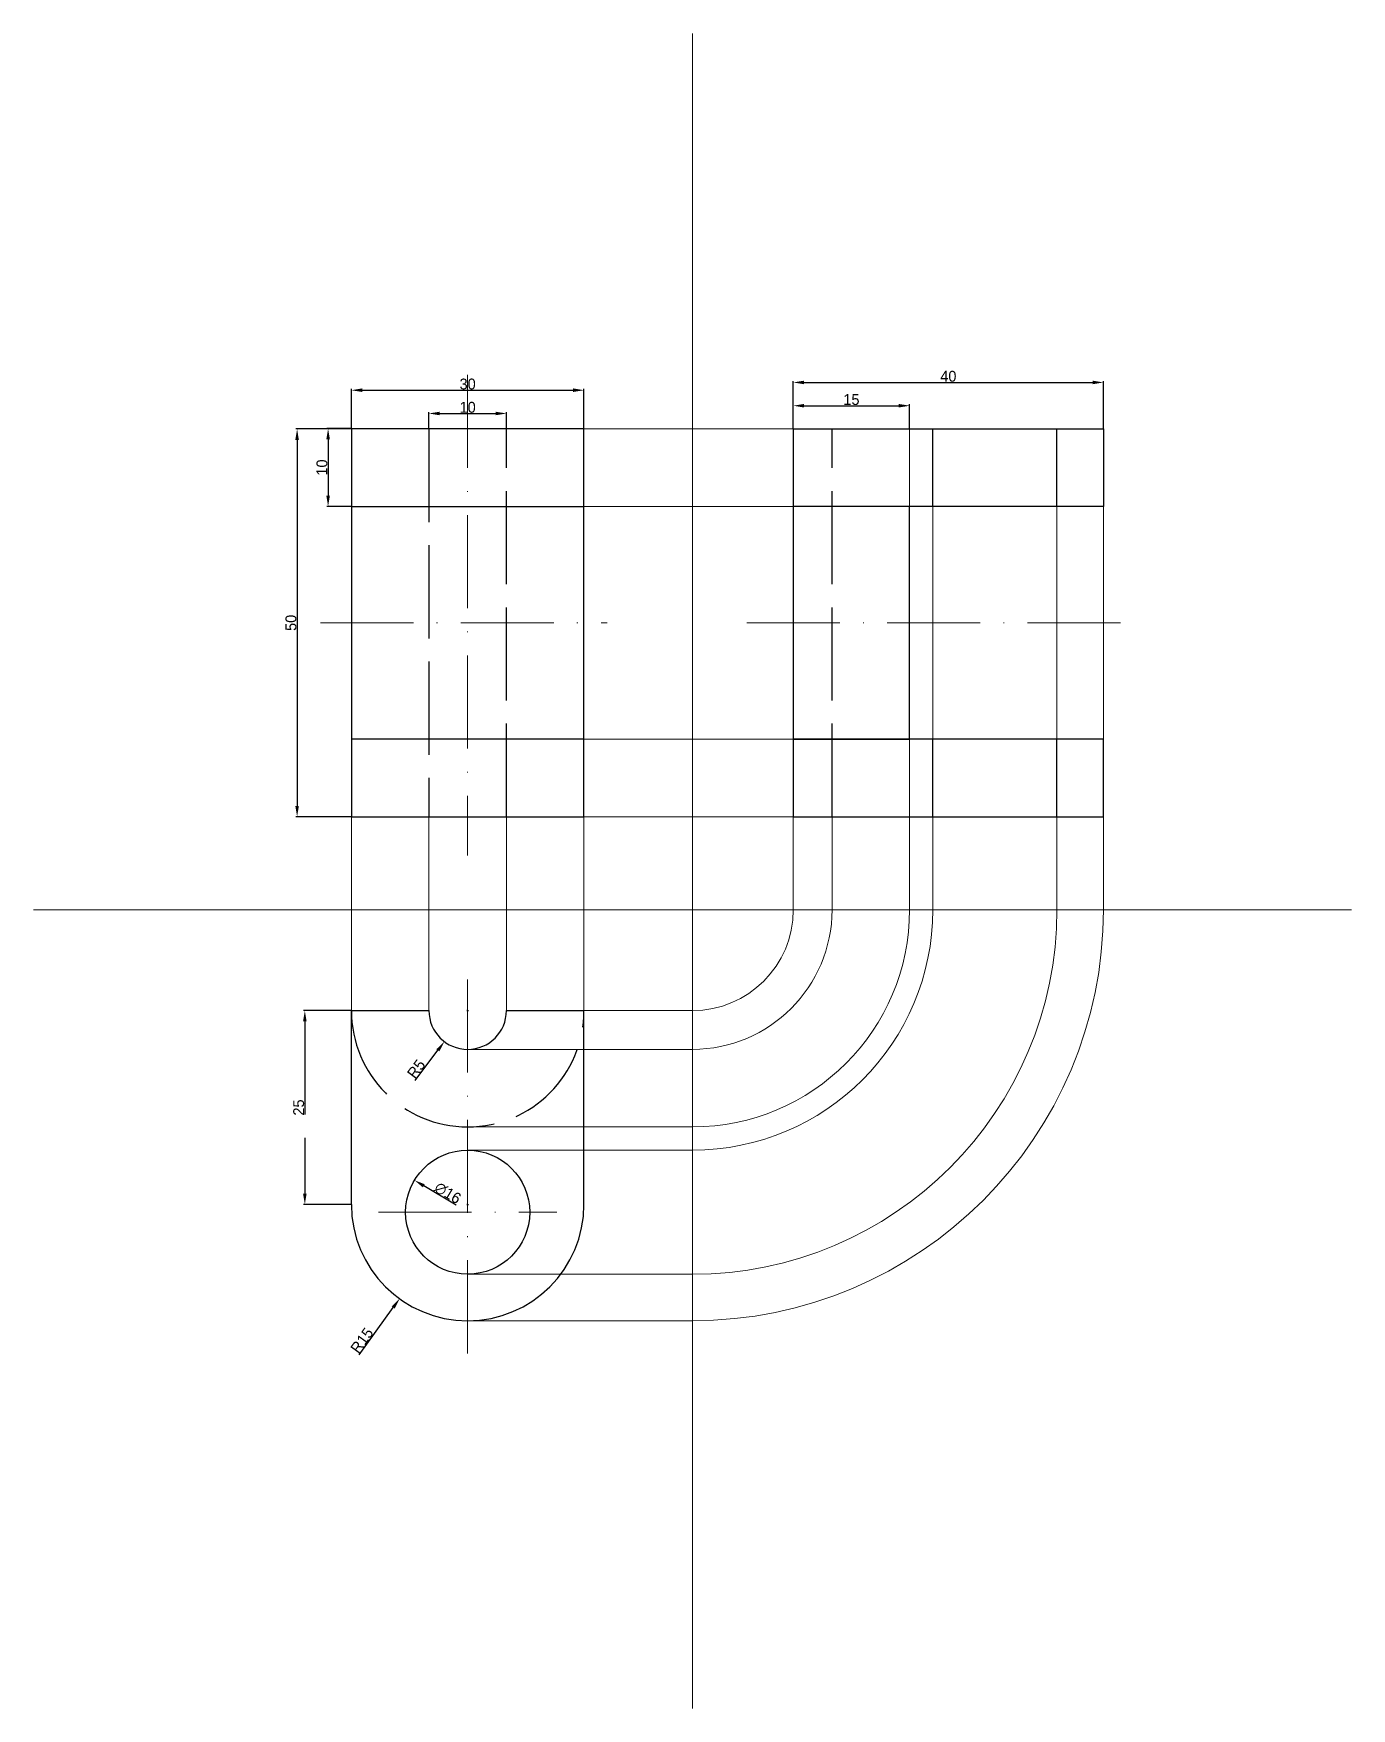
# Model space of a CAD drawing. Header units: inches. Extents: x 10 to 180, y 10 to 226.
import ezdxf

# ---------------------------------------------------------------- set-up
doc = ezdxf.new("R2010")
doc.units = ezdxf.units.IN
doc.header["$MEASUREMENT"] = 0
doc.linetypes.add('ACAD_ISO02W100', pattern=[15, 12, -3])
doc.linetypes.add('ACAD_ISO10W100', pattern=[18, 12, -3, 0, -3])
for name, color, linetype, lineweight, true_color in [('bridovi', 7, 'Continuous', 30, 0x000000), ('kote', 7, 'ACAD_ISO02W100', 15, 0x000000), ('nev-brid', 7, 'ACAD_ISO02W100', 30, 0x000000)]:
    doc.layers.add(name, color=color, linetype=linetype, lineweight=lineweight, true_color=true_color)
doc.layers.add('pom', color=3, linetype='Continuous', lineweight=15)
doc.layers.add('simetrale', color=10, linetype='ACAD_ISO10W100', lineweight=15)
doc.dimstyles.get("Standard").update_dxf_attribs({"dimtxt": 1.4, "dimasz": 1.4, "dimexe": 0.18, "dimexo": 0.0625, "dimgap": 0.09, "dimtad": 1, "dimdec": 0, "dimzin": 0, "dimdsep": 46, "dimtxsty": 'Standard', "dimcen": 0.09, "dimadec": 0, "dimazin": 0, "dimtfac": 1, "dimtdec": 0, "dimtofl": 0, "dimtmove": 0, "dimatfit": 3, "dimfxl": 1, "dimtolj": 1, "dimtzin": 0, "dimarcsym": 0})

# ---------------------------------------------------------------- blocks, each defined once
blk = doc.blocks.new('*D0')
at = {"layer": 'Defpoints', "color": 0}
for p in [(61, 175), (71, 177), (71, 175)]:
    blk.add_point(p, dxfattribs=at)
at = {"layer": 'kote', "color": 0, "lineweight": -2}
for p, q in [((61, 175.06), (61, 177.18)), ((71, 175.06), (71, 177.18)), ((62.4, 177), (69.6, 177))]:
    blk.add_line(p, q, dxfattribs=at)
at = {"layer": 'kote', "color": 0}
for points in [[(62.4, 177.23), (62.4, 176.77), (61, 177)], [(69.6, 177.23), (69.6, 176.77), (71, 177)]]:
    blk.add_solid(points, dxfattribs=at)
at = {"layer": 'kote', "color": 0, "insert": (66, 177.79), "char_height": 1.4, "attachment_point": 5}
blk.add_mtext('\\A1;10', dxfattribs=at)
blk = doc.blocks.new('*D1')
at = {"layer": 'Defpoints', "color": 0, "linetype": 'Continuous'}
for p in [(81, 180), (51, 175), (81, 175)]:
    blk.add_point(p, dxfattribs=at)
at = {"layer": 'kote', "color": 0, "linetype": 'Continuous', "lineweight": -2}
for p, q in [((51, 175.06), (51, 180.18)), ((52.4, 180), (79.6, 180)), ((81, 175.06), (81, 180.18))]:
    blk.add_line(p, q, dxfattribs=at)
at = {"layer": 'kote', "color": 0, "linetype": 'Continuous'}
for points in [[(52.4, 180.23), (52.4, 179.77), (51, 180)], [(79.6, 180.23), (79.6, 179.77), (81, 180)]]:
    blk.add_solid(points, dxfattribs=at)
at = {"layer": 'kote', "color": 0, "linetype": 'Continuous', "lineweight": 15, "insert": (66, 180.79), "char_height": 1.4, "attachment_point": 5}
blk.add_mtext('\\A1;30', dxfattribs=at)
blk = doc.blocks.new('*D2')
at = {"layer": 'Defpoints', "color": 0, "linetype": 'Continuous'}
for p in [(51, 175.06), (48, 165), (51, 165)]:
    blk.add_point(p, dxfattribs=at)
at = {"layer": 'kote', "color": 0, "linetype": 'Continuous', "lineweight": -2}
for p, q in [((50.94, 175.06), (47.82, 175.06)), ((48, 173.66), (48, 166.4)), ((50.94, 165), (47.82, 165))]:
    blk.add_line(p, q, dxfattribs=at)
at = {"layer": 'kote', "color": 0, "linetype": 'Continuous'}
for points in [[(47.77, 173.66), (48.23, 173.66), (48, 175.06)], [(47.77, 166.4), (48.23, 166.4), (48, 165)]]:
    blk.add_solid(points, dxfattribs=at)
at = {"layer": 'kote', "color": 0, "linetype": 'Continuous', "lineweight": 15, "insert": (47.21, 170.03), "char_height": 1.4, "attachment_point": 5, "rotation": 90}
blk.add_mtext('\\A1;10', dxfattribs=at)
blk = doc.blocks.new('*D3')
at = {"layer": 'Defpoints', "color": 0, "linetype": 'Continuous'}
for p in [(51, 175), (44, 125), (51, 125)]:
    blk.add_point(p, dxfattribs=at)
at = {"layer": 'kote', "color": 0, "linetype": 'Continuous', "lineweight": -2}
for p, q in [((50.94, 175), (43.82, 175)), ((44, 173.6), (44, 126.4)), ((50.94, 125), (43.82, 125))]:
    blk.add_line(p, q, dxfattribs=at)
at = {"layer": 'kote', "color": 0, "linetype": 'Continuous'}
for points in [[(43.77, 173.6), (44.23, 173.6), (44, 175)], [(43.77, 126.4), (44.23, 126.4), (44, 125)]]:
    blk.add_solid(points, dxfattribs=at)
at = {"layer": 'kote', "color": 0, "linetype": 'Continuous', "lineweight": 15, "insert": (43.21, 150), "char_height": 1.4, "attachment_point": 5, "rotation": 90}
blk.add_mtext('\\A1;50', dxfattribs=at)
blk = doc.blocks.new('*D5')
at = {"layer": 'Defpoints', "color": 0, "linetype": 'Continuous'}
for p in [(66, 100), (63, 96)]:
    blk.add_point(p, dxfattribs=at)
at = {"layer": 'kote', "color": 0, "linetype": 'Continuous', "lineweight": -2}
for p, q in [((65.91, 100), (66.09, 100)), ((66, 99.91), (66, 100.09)), ((59.25, 90.99), (62.16, 94.88))]:
    blk.add_line(p, q, dxfattribs=at)
at = {"layer": 'kote', "color": 0, "linetype": 'Continuous'}
blk.add_solid([(61.97, 95.02), (62.35, 94.74), (63, 96)], dxfattribs=at)
at = {"layer": 'kote', "color": 0, "linetype": 'Continuous', "lineweight": 15, "insert": (59.37, 92.47), "char_height": 1.4, "attachment_point": 5, "rotation": 53.1301}
blk.add_mtext('\\A1;R5', dxfattribs=at)
blk = doc.blocks.new('*D6')
at = {"layer": 'Defpoints', "color": 0, "linetype": 'Continuous'}
for p in [(66, 75), (57.22, 62.84)]:
    blk.add_point(p, dxfattribs=at)
at = {"layer": 'kote', "color": 0, "linetype": 'Continuous', "lineweight": -2}
for p, q in [((65.91, 75), (66.09, 75)), ((66, 74.91), (66, 75.09)), ((51.99, 55.6), (56.4, 61.7))]:
    blk.add_line(p, q, dxfattribs=at)
at = {"layer": 'kote', "color": 0, "linetype": 'Continuous'}
blk.add_solid([(56.21, 61.84), (56.59, 61.57), (57.22, 62.84)], dxfattribs=at)
at = {"layer": 'kote', "color": 0, "linetype": 'Continuous', "lineweight": 15, "insert": (52.36, 57.46), "char_height": 1.4, "attachment_point": 5, "rotation": 54.1623}
blk.add_mtext('\\A1;R15', dxfattribs=at)
blk = doc.blocks.new('*D13')
at = {"layer": 'Defpoints', "color": 0, "linetype": 'ByBlock'}
for p in [(123, 178), (108, 175), (123, 175)]:
    blk.add_point(p, dxfattribs=at)
at = {"layer": 'kote', "color": 0, "linetype": 'ByBlock', "lineweight": -2}
for p, q in [((108, 175.06), (108, 178.18)), ((109.4, 178), (121.6, 178)), ((123, 175.06), (123, 178.18))]:
    blk.add_line(p, q, dxfattribs=at)
at = {"layer": 'kote', "color": 0, "linetype": 'ByBlock'}
for points in [[(109.4, 178.23), (109.4, 177.77), (108, 178)], [(121.6, 178.23), (121.6, 177.77), (123, 178)]]:
    blk.add_solid(points, dxfattribs=at)
at = {"layer": 'kote', "color": 0, "linetype": 'ByBlock', "lineweight": 15, "insert": (115.5, 178.79), "char_height": 1.4, "attachment_point": 5}
blk.add_mtext('\\A1;15', dxfattribs=at)
blk = doc.blocks.new('*D14')
at = {"layer": 'Defpoints', "color": 0, "linetype": 'ByBlock'}
for p in [(148, 181), (108, 175), (148, 175)]:
    blk.add_point(p, dxfattribs=at)
at = {"layer": 'kote', "color": 0, "linetype": 'ByBlock', "lineweight": -2}
for p, q in [((108, 175.06), (108, 181.18)), ((109.4, 181), (146.6, 181)), ((148, 175.06), (148, 181.18))]:
    blk.add_line(p, q, dxfattribs=at)
at = {"layer": 'kote', "color": 0, "linetype": 'ByBlock'}
for points in [[(109.4, 181.23), (109.4, 180.77), (108, 181)], [(146.6, 181.23), (146.6, 180.77), (148, 181)]]:
    blk.add_solid(points, dxfattribs=at)
at = {"layer": 'kote', "color": 0, "linetype": 'ByBlock', "lineweight": 15, "insert": (128, 181.79), "char_height": 1.4, "attachment_point": 5}
blk.add_mtext('\\A1;40', dxfattribs=at)
blk = doc.blocks.new('*D15')
at = {"layer": 'Defpoints', "color": 0}
for p in [(51, 100), (45, 75), (51, 75)]:
    blk.add_point(p, dxfattribs=at)
at = {"layer": 'kote', "color": 0, "lineweight": -2}
for p, q in [((50.94, 100), (44.82, 100)), ((45, 98.6), (45, 76.4)), ((50.94, 75), (44.82, 75))]:
    blk.add_line(p, q, dxfattribs=at)
at = {"layer": 'kote', "color": 0}
for points in [[(44.77, 98.6), (45.23, 98.6), (45, 100)], [(44.77, 76.4), (45.23, 76.4), (45, 75)]]:
    blk.add_solid(points, dxfattribs=at)
at = {"layer": 'kote', "color": 0, "insert": (44.21, 87.5), "char_height": 1.4, "attachment_point": 5, "rotation": 90}
blk.add_mtext('\\A1;25', dxfattribs=at)
blk = doc.blocks.new('*D17')
at = {"layer": 'Defpoints', "color": 0}
for p in [(59.14, 78.12), (72.86, 69.88)]:
    blk.add_point(p, dxfattribs=at)
at = {"layer": 'kote', "color": 0, "lineweight": -2}
blk.add_line((64.5, 74.9), (60.34, 77.4), dxfattribs=at)
at = {"layer": 'kote', "color": 0}
blk.add_solid([(60.46, 77.6), (60.22, 77.2), (59.14, 78.12)], dxfattribs=at)
at = {"layer": 'kote', "color": 0, "insert": (63.43, 76.47), "char_height": 1.4, "attachment_point": 5, "rotation": 329.0362}
blk.add_mtext('\\A1;∅16', dxfattribs=at)

msp = doc.modelspace()

# ---------------------------------------------------------------- linework, layer by layer
at = {"layer": 'bridovi'}
for p, q in [((81, 175), (51, 175)), ((51, 175), (51, 125)), ((108, 175), (108, 125)), ((148, 175), (148, 165)), ((51, 165), (81, 165)), ((148, 165), (108, 165)), ((123, 135), (123, 165)), ((81, 135), (51, 135)), ((148, 135), (108, 135)), ((108, 135), (123, 135)), ((148, 125), (148, 135)), ((51, 125), (81, 125)), ((108, 125), (148, 125)), ((51, 100), (61, 100)), ((51, 75), (51, 100)), ((71, 100), (81, 100)), ((81, 75), (81, 100))]:
    msp.add_line(p, q, dxfattribs=at)
at = {"layer": 'bridovi', "lineweight": 30}
for p, q in [((81, 125), (81, 175)), ((108, 175), (148, 175))]:
    msp.add_line(p, q, dxfattribs=at)
at = {"layer": 'bridovi'}
msp.add_circle((66, 74), 8, dxfattribs=at)
for centre, radius in [((66, 100), 5), ((66, 75), 15)]:
    msp.add_arc(centre, radius, 180, 0, dxfattribs=at)
at = {"layer": 'kote'}
msp.add_line((108, 175), (123, 175), dxfattribs=at)
at = {"layer": 'nev-brid'}
for p, q in [((61, 175), (61, 125)), ((71, 125), (71, 175)), ((113, 125), (113, 175)), ((126, 165), (126, 175)), ((142, 165), (142, 175)), ((126, 125), (126, 135)), ((142, 125), (142, 135))]:
    msp.add_line(p, q, dxfattribs=at)
msp.add_arc((66, 100), 15, 180, 0, dxfattribs=at)
at = {"layer": 'pom', "color": 82}
for p, q in [((95, 10), (95, 226)), ((10, 113), (180, 113))]:
    msp.add_line(p, q, dxfattribs=at)
at = {"layer": 'pom'}
for p, q in [((81, 175), (108, 175)), ((123, 165), (123, 175)), ((81, 165), (108, 165)), ((126, 135), (126, 165)), ((142, 135), (142, 165)), ((148, 135), (148, 165)), ((81, 135), (108, 135)), ((123, 125), (123, 135)), ((51, 125), (51, 100)), ((61, 125), (61, 100)), ((71, 125), (71, 100)), ((81, 125), (108, 125)), ((81, 125), (81, 100)), ((108, 113), (108, 125)), ((113, 113), (113, 125)), ((123, 113), (123, 125)), ((126, 113), (126, 125)), ((142, 113), (142, 125)), ((148, 113), (148, 125)), ((95, 100), (81, 100)), ((66, 95), (95, 95)), ((66, 85), (95, 85)), ((66, 82), (95, 82)), ((66, 66), (95, 66)), ((66, 60), (95, 60))]:
    msp.add_line(p, q, dxfattribs=at)
for radius in [13, 53, 18, 28, 31, 47]:
    msp.add_arc((95, 113), radius, 270, 0, dxfattribs=at)
at = {"layer": 'simetrale'}
for p, q in [((66, 182), (66, 120)), ((47, 150), (84, 150)), ((102, 150), (153, 150)), ((66, 104), (66, 55)), ((54.5, 74), (77.5, 74))]:
    msp.add_line(p, q, dxfattribs=at)

# ---------------------------------------------------------------- dimensions: what is measured, and where the dimension line sits
at = {"layer": 'kote', "linetype": 'Continuous', "lineweight": 15}
dim = msp.add_linear_dim(base=(81, 180), p1=(51, 175), p2=(81, 175), dimstyle='Standard', dxfattribs=at)
dim.commit()
dim.dimension.update_dxf_attribs({"geometry": '*D1', "text_midpoint": (66, 180.79)})
at = {"layer": 'kote', "linetype": 'ByBlock', "lineweight": 15}
for base, p2, picture, middle in [((148, 181), (148, 175), '*D14', (128, 181)), ((123, 178), (123, 175), '*D13', (115.5, 178))]:
    dim = msp.add_linear_dim(base=base, p1=(108, 175), p2=p2, dimstyle='Standard', dxfattribs=at)
    dim.commit()
    dim.dimension.update_dxf_attribs({"geometry": picture, "text_midpoint": middle, "dimtype": 160})
at = {"layer": 'kote'}
dim = msp.add_linear_dim(base=(71, 177), p1=(61, 175), p2=(71, 175), dimstyle='Standard', dxfattribs=at)
dim.commit()
dim.dimension.update_dxf_attribs({"geometry": '*D0', "text_midpoint": (66, 177.79)})
at = {"layer": 'kote', "linetype": 'Continuous', "lineweight": 15}
for base, p1, p2, picture, middle in [((44, 125), (51, 175), (51, 125), '*D3', (43.21, 150)), ((48, 165), (51, 175.06), (51, 165), '*D2', (47.21, 170.03))]:
    dim = msp.add_linear_dim(base=base, p1=p1, p2=p2, angle=90, dimstyle='Standard', dxfattribs=at)
    dim.commit()
    dim.dimension.update_dxf_attribs({"geometry": picture, "text_midpoint": middle})
at = {"layer": 'kote'}
dim = msp.add_linear_dim(base=(45, 75), p1=(51, 100), p2=(51, 75), angle=90, dimstyle='Standard', dxfattribs=at)
dim.commit()
dim.dimension.update_dxf_attribs({"geometry": '*D15', "text_midpoint": (44.21, 87.5)})
at = {"layer": 'kote', "linetype": 'Continuous', "lineweight": 15}
for center, mpoint, picture, middle in [((66, 100), (63, 96), '*D5', (60, 92)), ((66, 75), (57.22, 62.84), '*D6', (53, 57))]:
    dim = msp.add_radius_dim(center=center, mpoint=mpoint, dimstyle='Standard', dxfattribs=at)
    dim.commit()
    dim.dimension.update_dxf_attribs({"geometry": picture, "text_midpoint": middle, "dimtype": 164})
at = {"layer": 'kote'}
dim = msp.add_diameter_dim_2p(p1=(72.86, 69.88), p2=(59.14, 78.12), dimstyle='Standard', dxfattribs=at)
dim.commit()
dim.dimension.update_dxf_attribs({"geometry": '*D17', "text_midpoint": (63.02, 75.79), "dimtype": 163})

doc.saveas('drawing.dxf')
